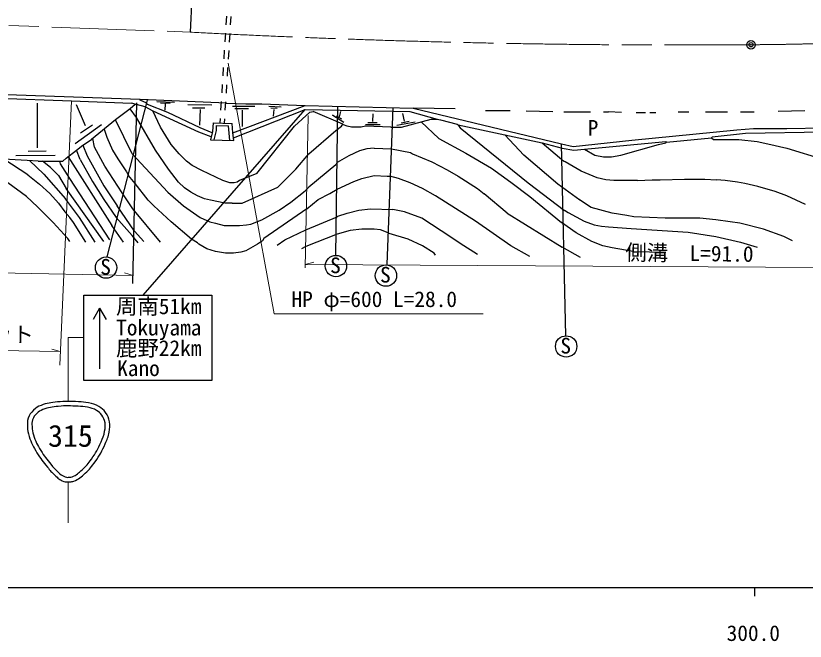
# Model space of a CAD drawing. Units: millimetres, scale not verified. Extents: x 40000 to 680000, y 20000 to 380000.
# Drawn here: x 281602 to 373914, y 198715 to 271848 of the extents above; entities that cross this region are included whole.
import ezdxf
from ezdxf.enums import TextEntityAlignment as Align

# ---------------------------------------------------------------- set-up
doc = ezdxf.new("R2010")
doc.units = ezdxf.units.MM
doc.header["$LTSCALE"] = 1000
doc.header["$PDMODE"] = 32
doc.header["$PDSIZE"] = 500
doc.linetypes.add('CHAIN', pattern=[18.5, 12, -1.5, 3.5, -1.5])
for name, color, linetype, lineweight in [('M-BGD', 7, 'Continuous', 25), ('M-BMK', 2, 'CHAIN', 13), ('M-BMK-SRVR', 3, 'Continuous', 25), ('M-STR-HTXT', 7, 'Continuous', 13), ('M-STR-STRC', 7, 'Continuous', 25), ('M-TTL-BAND', 7, 'Continuous', 25)]:
    doc.layers.add(name, color=color, linetype=linetype, lineweight=lineweight)
doc.styles.add('ＭＳ ゴシック', font='')
doc.styles.get('ＭＳ ゴシック').set_extended_font_data('MS Gothic')

msp = doc.modelspace()

# ---------------------------------------------------------------- linework, layer by layer
at = {"layer": 'M-BGD'}
for p, q in [((304022, 314974), (301990, 269932)), ((306214, 270808), (306276, 271806)), ((306725, 270776), (306787, 271774)), ((306089, 268812), (306151, 269810)), ((306601, 268780), (306663, 269778)), ((305965, 266816), (306027, 267814)), ((306476, 266784), (306539, 267782)), ((305841, 264819), (305903, 265817)), ((306352, 264788), (306414, 265786)), ((296148, 262058), (251613, 263666)), ((305717, 262823), (305779, 263821)), ((306228, 262791), (306290, 263789)), ((279553, 262227), (288105, 261888)), ((284122, 256399), (284153, 261634)), ((288105, 261888), (295148, 261645)), ((289736, 258980), (288718, 261455)), ((292301, 243678), (297009, 261979)), ((295555, 261465), (294963, 260957)), ((296741, 261211), (295148, 261645)), ((295301, 240552), (295757, 261681)), ((295640, 261465), (295555, 261465)), ((295809, 261465), (295640, 261465)), ((296148, 261973), (296148, 262058)), ((298011, 261973), (296148, 262058)), ((296910, 261634), (296148, 261973)), ((296995, 261465), (296910, 261634)), ((299365, 260534), (296995, 261465)), ((306223, 261634), (298011, 261973)), ((298089, 261845), (300179, 261756)), ((298541, 261678), (299638, 261631)), ((299066, 261543), (299014, 260799)), ((301719, 261466), (304539, 261419)), ((305592, 260827), (305655, 261825)), ((306104, 260795), (306166, 261793)), ((306223, 261634), (308509, 261550)), ((306927, 261284), (309536, 261272)), ((306985, 258163), (315443, 261342)), ((308509, 261550), (310372, 261550)), ((310372, 261550), (315443, 261342)), ((311186, 261272), (312625, 261213)), ((315443, 261342), (328073, 261062)), ((319041, 243827), (319257, 261258)), ((294963, 260957), (293269, 259687)), ((295725, 259941), (294963, 260957)), ((297672, 260703), (296741, 261211)), ((298519, 258840), (297618, 260733)), ((303006, 258248), (297672, 260703)), ((303175, 258756), (299365, 260534)), ((302269, 261080), (303720, 261080)), ((303147, 260881), (303088, 259055)), ((307069, 257574), (315452, 260872)), ((307219, 261014), (308811, 261014)), ((308085, 260804), (308085, 258885)), ((311408, 261073), (312169, 261061)), ((311760, 260897), (311701, 260102)), ((315977, 260572), (314182, 258925)), ((315452, 260872), (327663, 260666)), ((315977, 260572), (316391, 260654)), ((319855, 259179), (316391, 260654)), ((319450, 260024), (319612, 260663)), ((323350, 259474), (323376, 260390)), ((325019, 242754), (325730, 261114)), ((327044, 259516), (326853, 260423)), ((327663, 260666), (330861, 259772)), ((332983, 260957), (328073, 261062)), ((328073, 261062), (345424, 256893)), ((336534, 260788), (339413, 260788)), ((344408, 260618), (341275, 260703)), ((345678, 260618), (348811, 260618)), ((350335, 260618), (350927, 260618)), ((352451, 260534), (350927, 260618)), ((354145, 260534), (355245, 260534)), ((355753, 260534), (356431, 260534)), ((359055, 260618), (359309, 260618)), ((359309, 260618), (360325, 260618)), ((362273, 260618), (364813, 260618)), ((366337, 260618), (367945, 260618)), ((370739, 260703), (373872, 260788)), ((293269, 259687), (290475, 257401)), ((295217, 255708), (293269, 259687)), ((297926, 256131), (295725, 259941)), ((305498, 259318), (305530, 259829)), ((306010, 259286), (306042, 259797)), ((318597, 260273), (318681, 260221)), ((318681, 260221), (319950, 259415)), ((319076, 260143), (319674, 259800)), ((326167, 259048), (328300, 259430)), ((326654, 259328), (327614, 259508)), ((326713, 258840), (330184, 259772)), ((329014, 259458), (331055, 257491)), ((330184, 259772), (330861, 259772)), ((330861, 259772), (331285, 259687)), ((331285, 259687), (333232, 259179)), ((288560, 256909), (291615, 259121)), ((289175, 258155), (290579, 259085)), ((291939, 258598), (292253, 257655)), ((299789, 256808), (298519, 258840)), ((304573, 258144), (303175, 258756)), ((304699, 259348), (304620, 258315)), ((304699, 259348), (306901, 259264)), ((305038, 259035), (305038, 258417)), ((305038, 259035), (306472, 258980)), ((306643, 257272), (306472, 258980)), ((306985, 258163), (306901, 259264)), ((309791, 253413), (314182, 258925)), ((319008, 258417), (319685, 258925)), ((319685, 258925), (319855, 259179)), ((319939, 259094), (319855, 259179)), ((320363, 258925), (319939, 259094)), ((320871, 258840), (320363, 258925)), ((321971, 258840), (320871, 258840)), ((322479, 258925), (321971, 258840)), ((325443, 258840), (322479, 258925)), ((322487, 259131), (324214, 259147)), ((322775, 259363), (323876, 259363)), ((325443, 258840), (325612, 258840)), ((325612, 258840), (326543, 258840)), ((326543, 258840), (326713, 258840)), ((333232, 259179), (333317, 259094)), ((333317, 259094), (343138, 256978)), ((333317, 259094), (333401, 258925)), ((333401, 258925), (333571, 258756)), ((333571, 258756), (341529, 252321)), ((353637, 257316), (365913, 258502)), ((365913, 258502), (367861, 258671)), ((367861, 258671), (371755, 258671)), ((371755, 258671), (387503, 259010)), ((292253, 257655), (292931, 256131)), ((304453, 257705), (303006, 258248)), ((304620, 258315), (304359, 257360)), ((305038, 258417), (304746, 257345)), ((307115, 257254), (306985, 258163)), ((315875, 255708), (319008, 258417)), ((341021, 255538), (338779, 257917)), ((357701, 257062), (362950, 257570)), ((363035, 257655), (362950, 257570)), ((362950, 257570), (363204, 257401)), ((366929, 258078), (363035, 257655)), ((379968, 258332), (366929, 258078)), ((288697, 256131), (289459, 256724)), ((289459, 256724), (290475, 257401)), ((289459, 256724), (289967, 255454)), ((290814, 256470), (290606, 257508)), ((300720, 255708), (299789, 256808)), ((304359, 257360), (307115, 257254)), ((331055, 257491), (334248, 255792)), ((343138, 256978), (345509, 256385)), ((343138, 256978), (345678, 254861)), ((345933, 234428), (345424, 256893)), ((345424, 256893), (346779, 256554)), ((346779, 256554), (353637, 257316)), ((346863, 256131), (357616, 257147)), ((352367, 255538), (356769, 256808)), ((356769, 256808), (357616, 256978)), ((357616, 257147), (357701, 257062)), ((357616, 256978), (357701, 257062)), ((363204, 257401), (366167, 257401)), ((366167, 257401), (368284, 257147)), ((368284, 257147), (369554, 256893)), ((369554, 256893), (371755, 256385)), ((283042, 256031), (285149, 256057)), ((287512, 255200), (288697, 256131)), ((289121, 255030), (288697, 256131)), ((291999, 254268), (290814, 256470)), ((292931, 256131), (293523, 255115)), ((295217, 255708), (299365, 251220)), ((299450, 253930), (297926, 256131)), ((301567, 254861), (300720, 255708)), ((314351, 253930), (315875, 255708)), ((321802, 256046), (320532, 255454)), ((322649, 256300), (321802, 256046)), ((323495, 256385), (322649, 256300)), ((323495, 256385), (325527, 256300)), ((325527, 256300), (327757, 255870)), ((327757, 255870), (327983, 255708)), ((327983, 255708), (330269, 254776)), ((334248, 255792), (337211, 254014)), ((345509, 256385), (346863, 256131)), ((348110, 256249), (349319, 255538)), ((371755, 256385), (376327, 254946)), ((282940, 254946), (272113, 255487)), ((283025, 253252), (280187, 255083)), ((281620, 255504), (286202, 255557)), ((284210, 254861), (282940, 254946)), ((284887, 253337), (283197, 254929)), ((284210, 254861), (284718, 254861)), ((285649, 254099), (284718, 254861)), ((284718, 254861), (286750, 254861)), ((286835, 254522), (286750, 254861)), ((286750, 254861), (287089, 254861)), ((287089, 254861), (287512, 255200)), ((287711, 255356), (292846, 247326)), ((289121, 255030), (290560, 252490)), ((289967, 255454), (291915, 251982)), ((293523, 255115), (294539, 253591)), ((302244, 254353), (301567, 254861)), ((320532, 255454), (319177, 254692)), ((345001, 252152), (341021, 255538)), ((345847, 254776), (345678, 254861)), ((349319, 255538), (350335, 255369)), ((350335, 255369), (351266, 255369)), ((351266, 255369), (352367, 255538)), ((285649, 254099), (286581, 253168)), ((287935, 252829), (286835, 254522)), ((294031, 251136), (291999, 254268)), ((300635, 252406), (299450, 253930)), ((303345, 253760), (302244, 254353)), ((312235, 251813), (314351, 253930)), ((319008, 254438), (315875, 251813)), ((319177, 254692), (319008, 254438)), ((330269, 254776), (332047, 253845)), ((337211, 254014), (339497, 252406)), ((347710, 253676), (345847, 254776)), ((283025, 253252), (284379, 252152)), ((284887, 253337), (287427, 250458)), ((286581, 253168), (287512, 251644)), ((294539, 253591), (294793, 253168)), ((295555, 252236), (294793, 253168)), ((305800, 252575), (303345, 253760)), ((309791, 253413), (307747, 252575)), ((322056, 252829), (323495, 253168)), ((323495, 253168), (325019, 253083)), ((325019, 253083), (325358, 253083)), ((326374, 252829), (325358, 253083)), ((332047, 253845), (333317, 253083)), ((333317, 253083), (335603, 251644)), ((349573, 252914), (347710, 253676)), ((282855, 250712), (280654, 252321)), ((284379, 252152), (285565, 251051)), ((292592, 245632), (287935, 252829)), ((290560, 252490), (291915, 250374)), ((297079, 250289), (295555, 252236)), ((301313, 251728), (300635, 252406)), ((306647, 252321), (305800, 252575)), ((307155, 252321), (306647, 252321)), ((307493, 252406), (307155, 252321)), ((307747, 252575), (307493, 252406)), ((319177, 251559), (321125, 252490)), ((321125, 252490), (322056, 252829)), ((327729, 252321), (326374, 252829)), ((329168, 251644), (327729, 252321)), ((339497, 252406), (341699, 250712)), ((341529, 252321), (345777, 249095)), ((347541, 250289), (345001, 252152)), ((350589, 252660), (349573, 252914)), ((351520, 252575), (350589, 252660)), ((354314, 252575), (351520, 252575)), ((354314, 252575), (356007, 252660)), ((356007, 252660), (356939, 252660)), ((356939, 252660), (359817, 252744)), ((359817, 252744), (362188, 252744)), ((362188, 252744), (363543, 252660)), ((364559, 252575), (363543, 252660)), ((365998, 252406), (364559, 252575)), ((366845, 252236), (365998, 252406)), ((368369, 251898), (366845, 252236)), ((291915, 245463), (287512, 251644)), ((291915, 251982), (293439, 249612)), ((295301, 249273), (294031, 251136)), ((299365, 251220), (301228, 249612)), ((302075, 251220), (301313, 251728)), ((302837, 250797), (302075, 251220)), ((308086, 249950), (312235, 251813)), ((313759, 250035), (315452, 251390)), ((315452, 251390), (315882, 251818)), ((318331, 251051), (319177, 251559)), ((330692, 250797), (329168, 251644)), ((335603, 251644), (336373, 251027)), ((370401, 251305), (368369, 251898)), ((371755, 250797), (370401, 251305)), ((284125, 249527), (282855, 250712)), ((285565, 251051), (286581, 249950)), ((289036, 248257), (287427, 250458)), ((291915, 250374), (293354, 248257)), ((297757, 249612), (297079, 250289)), ((303683, 250458), (302837, 250797)), ((304361, 250289), (303683, 250458)), ((306054, 249950), (304361, 250289)), ((315628, 249286), (316976, 250374)), ((316976, 250374), (318331, 251051)), ((335349, 247834), (330692, 250797)), ((339074, 248765), (336373, 251027)), ((341699, 250712), (345424, 247664)), ((348895, 249442), (347392, 250398)), ((373957, 249781), (371755, 250797)), ((285988, 247664), (284125, 249527)), ((286581, 249950), (287343, 248934)), ((295471, 246648), (293439, 249612)), ((298519, 245378), (295301, 249273)), ((299789, 247749), (297757, 249612)), ((301228, 249612), (303175, 248257)), ((306901, 249950), (306054, 249950)), ((306901, 249950), (308086, 249950)), ((315621, 249273), (310626, 245802)), ((312404, 249104), (313759, 250035)), ((321717, 249104), (323072, 249273)), ((323072, 249273), (325697, 249188)), ((351351, 248765), (348895, 249442)), ((287935, 248257), (287343, 248934)), ((310372, 248003), (312404, 249104)), ((315537, 246818), (319177, 248342)), ((319177, 248342), (319262, 248426)), ((319262, 248426), (320363, 248765)), ((320363, 248765), (321717, 249104)), ((327051, 248934), (325697, 249188)), ((329083, 248172), (327051, 248934)), ((339074, 248765), (345509, 244786)), ((345763, 249104), (346186, 248850)), ((346186, 248850), (348049, 247834)), ((353044, 248511), (351351, 248765)), ((353891, 248342), (353044, 248511)), ((357531, 248172), (353891, 248342)), ((287681, 245802), (285988, 247664)), ((288359, 247664), (287935, 248257)), ((289798, 245378), (288359, 247664)), ((290899, 245378), (289036, 248257)), ((293354, 248257), (295217, 246140)), ((302159, 245717), (299789, 247749)), ((303175, 248257), (304276, 247749)), ((304276, 247749), (304953, 247580)), ((304953, 247580), (305969, 247326)), ((307747, 247326), (308594, 247410)), ((308594, 247410), (309102, 247495)), ((309102, 247495), (310372, 248003)), ((332470, 245971), (329083, 248172)), ((339497, 244955), (335349, 247834)), ((347117, 246479), (345424, 247664)), ((348049, 247834), (349234, 247410)), ((349234, 247410), (350081, 247241)), ((361595, 248172), (357531, 248172)), ((363458, 248003), (361595, 248172)), ((365151, 247749), (363458, 248003)), ((366252, 247580), (365151, 247749)), ((369046, 246902), (366252, 247580)), ((294201, 245378), (292846, 247326)), ((296571, 245463), (295471, 246648)), ((305969, 247326), (307747, 247326)), ((313081, 245632), (315537, 246818)), ((320701, 246733), (319177, 246310)), ((322056, 246902), (320701, 246733)), ((323495, 246902), (322056, 246902)), ((324257, 246818), (323495, 246902)), ((324935, 246564), (324257, 246818)), ((325273, 246394), (324935, 246564)), ((348980, 245463), (347117, 246479)), ((350081, 247241), (350927, 247156)), ((350927, 247156), (353552, 246987)), ((353552, 246987), (360241, 246564)), ((360241, 246564), (363458, 246056)), ((371417, 246056), (369046, 246902)), ((287935, 245463), (287681, 245802)), ((295894, 245294), (295217, 246140)), ((302837, 245294), (302159, 245717)), ((310626, 245802), (310457, 245548)), ((312150, 245040), (313081, 245632)), ((319177, 246310), (315537, 244870)), ((327475, 245717), (325273, 246394)), ((329168, 244955), (327475, 245717)), ((333571, 245209), (332470, 245971)), ((363458, 246056), (366337, 245378)), ((372433, 245548), (371417, 246056)), ((303006, 245124), (302837, 245294)), ((303937, 244616), (303006, 245124)), ((309864, 245124), (308509, 244362)), ((310457, 245548), (309864, 245124)), ((315537, 244870), (315029, 244616)), ((330523, 244108), (329168, 244955)), ((335603, 243939), (333571, 245209)), ((341699, 243685), (339497, 244955)), ((347625, 243600), (345509, 244786)), ((350250, 244955), (348980, 245463)), ((351351, 244701), (350250, 244955)), ((353806, 244278), (351351, 244701)), ((366337, 245378), (368284, 244786)), ((304953, 244278), (303937, 244616)), ((306139, 244108), (304953, 244278)), ((307070, 244108), (306139, 244108)), ((307917, 244193), (307070, 244108)), ((308509, 244362), (307917, 244193)), ((330692, 243854), (330523, 244108)), ((353806, 244278), (357616, 244193))]:
    msp.add_line(p, q, dxfattribs=at)
for centre in [(319038, 242577), (292161, 242400), (324880, 241476), (345962, 233179)]:
    msp.add_circle(centre, 1250, dxfattribs=at)
at = {"layer": 'M-BMK'}
msp.add_line((267311, 271212), (301990, 269932), dxfattribs=at)
for centre, radius, start, end in [((364879, 668644), 400190, 270.38601, 284.73284), ((359327, 1365466), 1097033, 267.00405, 270.43081)]:
    msp.add_arc(centre, radius, start, end, dxfattribs=at)
at = {"layer": 'M-BMK-SRVR'}
msp.add_circle((367575, 268463), 500, dxfattribs=at)
msp.add_point((367575, 268463), dxfattribs=at)
at = {"layer": 'M-STR-HTXT'}
for p, q in [((311811, 236996), (306446, 266296)), ((286739, 231009), (288105, 261888)), ((315791, 260195), (315450, 242388)), ((295322, 241497), (63756, 245823)), ((315457, 242779), (316459, 243041)), ((406892, 242246), (315457, 242779)), ((295322, 241497), (294327, 241784)), ((311811, 236996), (336264, 236996)), ((286808, 232573), (265399, 232996)), ((286808, 232573), (285814, 232861))]:
    msp.add_line(p, q, dxfattribs=at)
at = {"layer": 'M-STR-STRC'}
for p, q in [((296492, 239198), (315452, 260872)), ((289544, 229292), (289544, 239198)), ((289544, 239198), (304544, 239198)), ((289544, 229198), (289544, 239198)), ((304544, 239198), (304544, 229198)), ((291407, 237674), (290653, 236325)), ((291407, 237674), (291407, 230581)), ((291407, 237674), (292160, 236325)), ((304544, 229198), (289544, 229198))]:
    msp.add_line(p, q, dxfattribs=at)
at = {"layer": 'M-STR-STRC', "lineweight": 13}
for p, q in [((287720, 234224), (287720, 226759)), ((289544, 234224), (287720, 234224)), ((287720, 217342), (287720, 212541))]:
    msp.add_line(p, q, dxfattribs=at)
at = {"layer": 'M-STR-STRC'}
for points in [[(286462, 226689), (287417, 226793), (287961, 226763), (288921, 226715), (289388, 226692), (289654, 226686), (290111, 226583), (290601, 226472), (290894, 226416), (291327, 226160), (291673, 225956), (291859, 225799), (292094, 225473), (292369, 225089), (292485, 224826), (292570, 224362), (292653, 223904), (292600, 223630), (292517, 223172), (292415, 222616), (292296, 222314), (292067, 221797), (291687, 220939), (291419, 220475), (290877, 219708), (290476, 219140), (290230, 218826), (289714, 218360), (289246, 217937), (288974, 217676), (288392, 217434), (288227, 217366), (288120, 217364), (287942, 217355), (287653, 217340), (287475, 217312), (287202, 217408), (286740, 217571), (286540, 217800), (286171, 218122), (285791, 218453), (285618, 218684), (285298, 219074), (284788, 219697), (284495, 220048), (284082, 220740), (283653, 221457), (283407, 221872), (283156, 222670), (283022, 223099), (282989, 223357), (282971, 223807), (282956, 224190), (282925, 224423), (283051, 224785), (283197, 225207), (283366, 225424), (283685, 225737), (283974, 226020), (284184, 226140), (284558, 226292), (285262, 226578), (285706, 226607), (286462, 226689)], [(286569, 226172), (287472, 226268), (287987, 226234), (288894, 226187), (289326, 226164), (289572, 226160), (289993, 226065), (290421, 225968), (290676, 225919), (291053, 225696), (291325, 225536), (291470, 225413), (291654, 225157), (291875, 224849), (291969, 224638), (292037, 224265), (292106, 223881), (292062, 223651), (291992, 223268), (291900, 222760), (291791, 222484), (291582, 222012), (291218, 221191), (290962, 220748), (290444, 220015), (290069, 219484), (289839, 219191), (289357, 218755), (288942, 218380), (288701, 218148), (288185, 217934), (288086, 217893), (288022, 217892), (287915, 217887), (287707, 217876), (287580, 217856), (287384, 217925), (286997, 218061), (286829, 218253), (286520, 218523), (286166, 218831), (286005, 219046), (285707, 219409), (285216, 220009), (284935, 220347), (284537, 221012), (284133, 221688), (283901, 222078), (283666, 222830), (283547, 223207), (283519, 223433), (283503, 223828), (283491, 224133), (283466, 224318), (283566, 224606), (283681, 224937), (283813, 225107), (284063, 225351), (284294, 225577), (284461, 225673), (284760, 225795), (285429, 226067), (285852, 226096), (286569, 226172)]]:
    msp.add_open_spline(points, degree=3, knots=[0, 0, 0, 0, 1, 1, 1, 2, 2, 2, 3, 3, 3, 4, 4, 4, 5, 5, 5, 6, 6, 6, 7, 7, 7, 8, 8, 8, 9, 9, 9, 10, 10, 10, 11, 11, 11, 12, 12, 12, 13, 13, 13, 14, 14, 14, 15, 15, 15, 16, 16, 16, 17, 17, 17, 18, 18, 18, 19, 19, 19, 20, 20, 20, 21, 21, 21, 21], dxfattribs=at)
at = {"layer": 'M-TTL-BAND'}
for p, q in [((40000, 205000), (579000, 205000)), ((368000, 205000), (368000, 204000))]:
    msp.add_line(p, q, dxfattribs=at)

# ---------------------------------------------------------------- texts
at = {"layer": 'M-BGD', "style": 'ＭＳ ゴシック'}
for s, p in [('P', (348477, 257282)), ('S', (291483, 241027)), ('S', (318359, 241203)), ('S', (324201, 240103)), ('S', (345283, 231805))]:
    msp.add_text(s, height=1833, dxfattribs=at).set_placement(p, align=Align.BOTTOM_LEFT)
at = {"layer": 'M-STR-HTXT', "style": 'ＭＳ ゴシック'}
for s, p in [('側溝\u3000L=91.0', (352872, 242733)), ('ロックネット', (268694, 233317))]:
    msp.add_text(s, height=1833, rotation=359.197, dxfattribs=at).set_placement(p, align=Align.BOTTOM_LEFT)
msp.add_text('HP φ=600 L=28.0', height=1833, dxfattribs=at).set_placement((313844, 237241), align=Align.BOTTOM_LEFT)
at = {"layer": 'M-STR-STRC', "style": 'ＭＳ ゴシック'}
for s, p in [('周南51km', (303313, 236411)), ('Tokuyama', (303313, 233917)), ('鹿野22km', (303313, 231525)), ('Kano', (298442, 229168))]:
    msp.add_text(s, height=1833, dxfattribs=at).set_placement(p, align=Align.BOTTOM_RIGHT)
msp.add_text('315', height=2566, dxfattribs=at).set_placement((285371, 220679), align=Align.BOTTOM_LEFT)
at = {"layer": 'M-TTL-BAND', "style": 'ＭＳ ゴシック'}
msp.add_text('300.0', height=1833, dxfattribs=at).set_placement((367844, 198195), align=Align.BOTTOM_CENTER)

doc.saveas('drawing.dxf')
